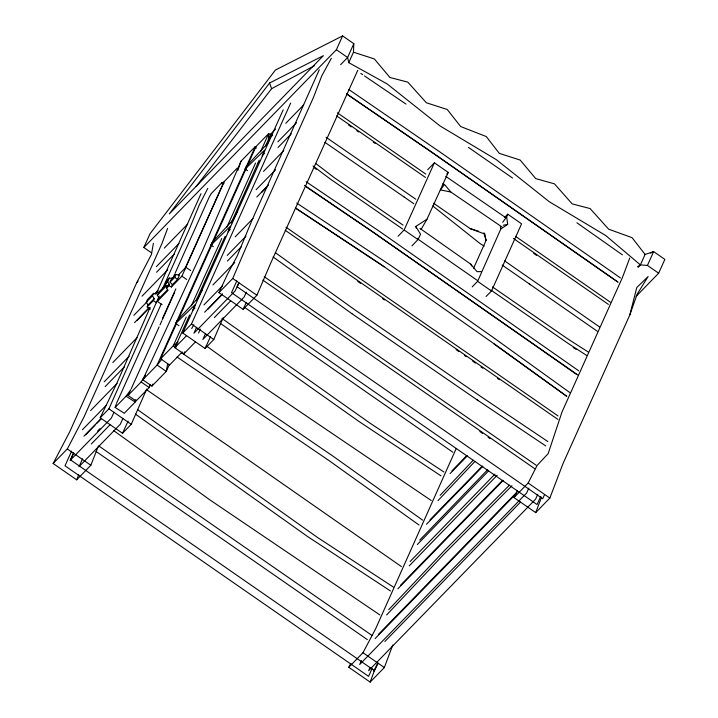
<?xml version="1.0" encoding="UTF-8"?>
<svg xmlns="http://www.w3.org/2000/svg" width="718" height="718" viewBox="0 0 718 718"><rect width="100%" height="100%" fill="white"/><g stroke="black" fill="none" stroke-linecap="round" stroke-linejoin="round"><path stroke-width="1.08" d="M268.442 139.992L268.667 133.548L271.35 135.415M255.904 148.509L255.976 146.589L268.667 133.548L260.508 151.857M636.13 296.354L658.648 273.217L647.43 265.436L640.393 264.906L605.768 235.558L549.261 201.704L496.407 159.71L439.901 125.856L387.047 83.871L348.76 62.654L353.462 52.199L353.821 43.681L342.603 35.9L275.425 70.041L150.053 233.691L143.833 247.513L151.606 252.907M135.343 399.809L135.199 402.044L124.277 413.263L115.14 407.429L116.334 403.956M350.869 663.351L348.786 667.282L370.156 682.1L374.087 671.447L374.284 669.23M162.088 304.701L157.341 301.407L168.093 290.368L166.585 288.214L166.764 286.599L169.197 284.104L167.689 281.824L169.385 278.054L171.737 278.449L172.751 277.408L171.53 278.656M166.585 288.214L169.008 285.719L169.197 284.104M153.374 243.321L151.453 254.405L136.635 282.892L69.727 431.787L53.141 463.496L76.673 479.821L90.845 465.264L98.124 446.74M167.617 363.891L166.262 371.394L151.938 386.113L142.783 379.768L202.997 249.577L240.997 161.227L255.33 146.508L255.473 148.455M149.891 384.345L149.173 387.549L136.079 400.994L128.046 395.421L130.838 389.65L126.063 396.21L115.14 407.429M629.794 314.987L636.794 287.505L648.13 276.529L637.144 294.174L629.794 314.987L562.885 463.882L549.853 498.068L535.682 512.625L513.989 497.583L517.552 490.6M269.331 139.014L270.955 133.817L275.631 129.016M240.997 161.227L237.82 170.516L237.272 168.057L224.115 181.663L184.58 269.465M198.572 333.089L200.187 329.104M167.635 228.333L161.891 243.68L83.898 417.23L67.312 448.938L53.141 463.496M370.156 682.1L384.336 667.543L392.764 645.042M629.704 258.103L622.425 277.543L562.059 411.854L548.139 453.659L537.082 465.452L528.161 483.026L513.989 497.583M223.127 317.724L213.793 339.515L205.07 348.481L182.74 332.999L283.224 109.8M535.682 512.625L541.605 497.089M502.717 222.284L506.675 216.863L507.716 214.197L521.591 223.819L491.489 290.978L486.05 296.516M456.262 448.436L375.46 629.174L362.967 652.725L348.786 667.282M76.673 479.821L78.72 474.643M169.008 285.719L171.351 287.021L181.914 276.17L224.115 181.663M472.184 286.895L477.614 281.357L500.796 229.024L507.68 224.375L506.675 216.863M319.277 69.772L252.323 219.484L237.048 256.299L227.588 273.998L218.954 292.621L243.133 309.386L256.9 295.242L270.578 263.452L357.77 70.283M218.954 292.621L232.722 278.476L246.4 246.687L313.317 97.792L321.808 75.803L331.357 58.257M398.068 236.249L404.126 229.966L434.399 162.815L448.265 172.437L426.986 219.214L420.99 229.598M200.977 193.725L156.533 293.115M146.714 389.039L131.241 424.32L122.518 433.286L100.188 417.795L108.912 408.829L159.216 296.049M182.74 332.999L191.464 324.033L290.655 103.042M255.527 163.049L226.861 227.202M259.261 160.123L231.124 223.056M265.561 145.96L270.955 133.817M175.039 273.361L209.082 197.387L211.236 193.6L222.158 182.381L223.989 183.548M71.612 451.101L64.997 465.811L368.567 676.338L372.095 668.503M73.622 452.6L70.095 460.444L111.371 418.047L114.018 412.159M73.757 453.121L70.669 459.978L374.24 670.513L377.767 662.669M150.322 309.135L147.163 306.945L148.07 304.944L146.239 302.233L147.369 299.711L153.571 293.339L156.38 293.859L157.368 291.67L158.947 292.764M146.239 302.233L152.431 295.87L153.571 293.339M150.134 307.367L117.07 382.712L100.188 417.795M147.163 306.945L153.365 300.582L154.262 298.571L152.431 295.87M82.561 458.802L79.034 466.646L120.31 424.248L122.957 418.361M167.608 289.605L159.208 298.23L157.323 295.224L158.597 292.388L165.885 284.893M162.878 287.891L189.92 227.723L199.362 204.756L207.78 188.376M157.341 301.407L159.118 297.449M166.764 286.599L165.257 284.319L166.962 280.55L169.385 278.054M172.401 284.678L170.058 282.138L171.333 279.302L176.018 274.491L179.446 275.165L177.534 279.401L172.401 284.678L171.351 287.021M116.63 403.085L161.245 304.001M173.657 276.421L174.582 274.375M170.058 282.138L174.743 277.336L176.018 274.491M162.519 318.478L175.847 288.869M131.295 388.644L159.1 326.878M160.015 324.85L161.837 320.802M162.295 319.788L174.618 292.343M178.881 325.667L175.748 323.495L176.969 320.766L198.168 297.925L200.95 291.93L202.476 290.359M213.354 246.687L210.993 245.053L212.223 242.334L233.413 219.493L236.195 213.497L237.73 211.927M247.522 170.642L245.17 169.008L246.4 166.289L267.59 143.447L270.372 137.452L272.669 135.092M255.33 146.508L157.116 365.04L142.783 379.768L143.878 377.955M246.804 167.043L178.001 320.273M247.719 164.996L255.976 146.589M196.57 327.363L193.923 333.251L235.199 290.844L238.726 283M205.51 333.565L202.862 339.443L244.138 297.046L246.346 292.145M143.833 247.513L336.392 49.721L342.603 35.9M236.814 280.891L231.528 292.657L537.064 504.548L540.591 496.703M238.968 282.901L237.2 286.823L542.736 498.723L544.495 494.801M353.821 43.681L347.611 57.503L340.619 64.683M473.566 268.254L486.194 240.162M361.468 660.569L359.709 664.491L526.635 493.015L528.834 488.114M369.967 667.74L368.639 670.684L535.574 499.216L537.773 494.307M638.167 267.392L640.393 264.906L645.096 254.45L653.64 251.614L664.859 259.395L658.648 273.217M647.43 265.436L653.64 251.614L650.679 253.122M136.115 400.007L135.199 402.044L126.063 396.21M182.246 351.973L169.556 365.004L160.608 358.794L176.628 323.315M186.222 317.141L173.298 345.762L160.608 358.794M191.302 305.904L221.781 238.448M189.606 314.996L174.842 347.683L183.781 353.884L195.458 341.885M196.059 300.689L225.129 236.33M169.466 364.295L166.262 371.394L157.116 365.04L161.936 359.108M183.781 353.884L184.706 351.838M193.887 324.724L191.67 328.548M122.518 433.286L128.109 421.08M205.07 348.481L210.545 336.598M150.574 384.507L149.173 387.549L141.132 381.976L128.046 395.421M151.938 386.113L152.88 384.076M243.133 309.386L246.373 302.404M411.944 245.87L418.002 239.588L420.569 234.292L415.803 226.448L426.986 219.214M374.087 671.447L378.036 663.558M177.131 344.039L174.842 347.683L186.518 335.683M141.132 381.976L145.53 375.146M450.805 192.002L444.478 184.454L440.421 189.92L450.805 192.002L502.151 227.094M269.609 82.992L169.304 213.91L323.342 55.681L269.609 82.992L271.592 88.709L196.077 186.644M136.635 282.892L138.053 281.178M440.116 495.33L473.198 460.229M438.034 500.581L474.804 461.566M388.707 609.717L444.873 550.132L509.394 485.206M386.625 614.967L443.311 554.826L511.952 485.745M419.716 540.115L487.684 469.707M417.337 544.531L488.5 470.963M410.131 561.512L494.98 474.104M409.233 565.865L497.152 475.289M451.981 470.837L466.772 455.616M450.06 473.602L467.238 455.921M426.519 524.23L482.801 466.332M400.572 585.224L502.591 480.279M397.871 588.796L503.246 480.414M375.11 638.616L516.341 493.517M164.287 248.105L187.649 224.106M285.782 123.308L303.687 104.909M264.421 153.446L262.124 155.806L264.574 150.161L245.17 169.008M156.371 266.656L178.953 243.456M277.857 141.859L296.552 122.661M156.542 272.257L174.456 253.858M278.037 147.459L291.275 133.862M142.038 296.166L167.743 269.762M263.533 171.36L283.781 150.565M133.853 315.328L147.091 301.722M154.882 293.725L157.996 290.521M256.12 189.723L275.586 169.726M155.043 294.057L157.368 291.67M165.257 284.319L167.689 281.824M157.323 295.224L166.8 285.495M148.07 304.944L154.262 298.571M178.369 275.012L185.917 267.258L190.665 270.56M134.553 322.624L149.344 307.43M256.82 197.028L268.505 185.029M137.057 320.399L148.743 308.399M261.666 192.397L267.114 186.797M230.245 229.491L227.947 231.851L230.397 226.206L210.993 245.053M112.879 362.491L137.021 337.693M235.145 236.895L253.059 218.496M104.182 381.841L129.105 356.245M227.229 255.446L245.924 236.249M105.133 386.652L124.6 366.647M227.4 261.047L241.419 246.651M90.63 410.552L117.115 383.349M212.905 284.956L234.714 262.555M194.991 307.932L192.702 310.284L195.152 304.638L175.748 323.495M82.444 429.714L106.587 404.916M203.93 304.917L222.625 285.719M83.925 436.212L101.058 418.612M204.63 312.213L222.544 293.815M85.648 434.785L95 425.191M96.553 423.584L101.229 418.791M207.924 309.189L221.943 294.793M97.621 431.024L99.955 428.628M91.303 444.011L109.989 424.814M214.35 317.616L230.702 300.815M427.632 169.762L434.399 162.815M446.767 173.98L448.265 172.437M504.709 217.285L507.716 214.197M429.983 519.832L482.308 466.099M517.445 491.579L378.574 634.227M384.875 641.47L520.568 502.07M257.627 163.435L259.18 161.927M178.064 341.939L173.298 345.762L175.982 347.62M637.53 266.665L640.393 264.906M271.592 88.709L314.466 65.688M503.336 225.246L507.68 224.375M480.997 271.628L477.012 271.637L470.685 264.098L419.94 228.387M442.557 183.987L444.478 184.454M433.6 203.239L470.299 228.683L478.655 231.268M353.462 52.199L374.338 58.93L389.919 77.481L407.815 82.139L426.366 102.764L447.251 109.495L460.687 126.556L486.265 136.546L499.279 153.329L520.164 160.06L535.736 178.611L554.475 183.853L572.183 203.894L590.088 208.552L608.64 229.168L632.082 237.676L645.096 254.45M470.299 228.683L484.794 234.077L486.05 240.467L483.878 232.874L484.794 234.077M484.237 246.112L480.405 243.815L432.757 205.958M477.425 280.487L417.553 238.87M505.319 217.366L445.752 176.35M588.114 351.946L567.714 338.869L492.431 286.895M586.552 355.365L568.71 343.814L491.022 290.144M573.251 347.53L576.069 349.352M393.356 587.046L317.553 537.495L137.641 409.664M390.457 590.95L307.762 536.651L135.487 414.16M295.421 207.915L379.526 263.488L497.87 346.444L566.852 396.282M295.628 208.211L384.076 266.782M443.868 471.959L369.187 422.606L221.997 318.478M440.978 475.863L359.395 421.762L220.695 323.585M296.687 203.041L391.983 266.288L491.992 336.536L569.984 392.683M547.798 441.507L480.907 396.596L353.462 308.875L275.326 252.637M477.201 399.908L545.743 445.941M306.11 181.708L379.939 231.672L578.672 370.775M431.249 500.518L261.711 385.781L206.21 345.834M379.84 614.904L210.302 500.177L113.857 430.746M360.804 73.415L362.653 74.663M364.493 75.92L406.011 104.083M305.572 186.402L373.845 232.722L576.312 374.231M304.468 185.361L371.762 231.151L577.846 375.002M177.032 356.99L328.584 460.274L419.016 525.029M346.516 93.744L430.091 150.977L618.144 282.156M181.555 352.753L332.99 456.145L422.633 520.146M348.751 89.472L442.539 153.778L620.379 277.884M346.884 94.148L434.641 154.271L617.57 281.905M337.379 112.816L425.747 174.061M285.97 227.202L558.012 415.919M536.041 465.156L264.251 276.708M244.183 307.071L452.825 452.205M146.66 389.766L227.821 445.555L401.416 566.592M336.625 115.885L425.478 177.436M285.217 230.272L557.886 419.411M351.847 313.631L478.332 400.689M262.905 280.146L534.937 468.836M371.879 635.367L98.671 445.869M325.99 137.219L415.776 199.218M324.859 142.299L404.279 197.109M403.049 225.12L334.023 177.472L315.749 163.48M402.654 229.024L329.966 178.8L313.03 165.966M367.347 639.612L95.979 451.398M336.392 49.721L347.611 57.503L348.76 62.654M515.587 236.384L610.336 302.17M513.433 238.457L608.379 304.387M348.526 124.968L351.273 126.871M356.774 130.685L358.605 131.959M373.27 142.137L375.11 143.403M533.779 253.481L536.517 255.375M504.61 260.876L599.521 326.932M502.151 265.05L530.458 284.696M404.234 197.064L413.801 203.715M404.126 229.966L418.002 239.588M477.614 281.357L491.489 290.978M357.797 281.456L360.553 283.368M382.622 298.679L384.462 299.953M456.172 349.702L458.937 351.614M464.447 355.437L466.287 356.72M472.722 361.181L475.487 363.093M480.997 366.925L482.837 368.199M497.547 378.404L499.387 379.678M479.848 431.545L482.613 433.466M488.141 437.298L489.99 438.581M528.161 483.026L549.853 498.068M232.722 278.476L256.9 295.242M181.914 276.17L186.662 279.464M191.464 324.033L213.793 339.515M153.365 300.582L156.524 302.772M108.912 408.829L131.241 424.32M362.967 652.725L384.336 667.543M67.312 448.938L90.845 465.264M468.504 147.423L512.598 178.082M576.904 222.786L622.398 254.863M529.328 283.924L597.286 331.249M273.109 256.963L351.901 313.667M494.002 343.931L566.278 396.049M174.743 277.336L177.534 279.401M314.538 167.985L316.315 169.331M470.685 264.098L471.672 265.92M415.803 226.448L416.422 228.414M500.32 226.933L500.796 229.024M222.158 182.381L222.535 185.621"/></g></svg>
